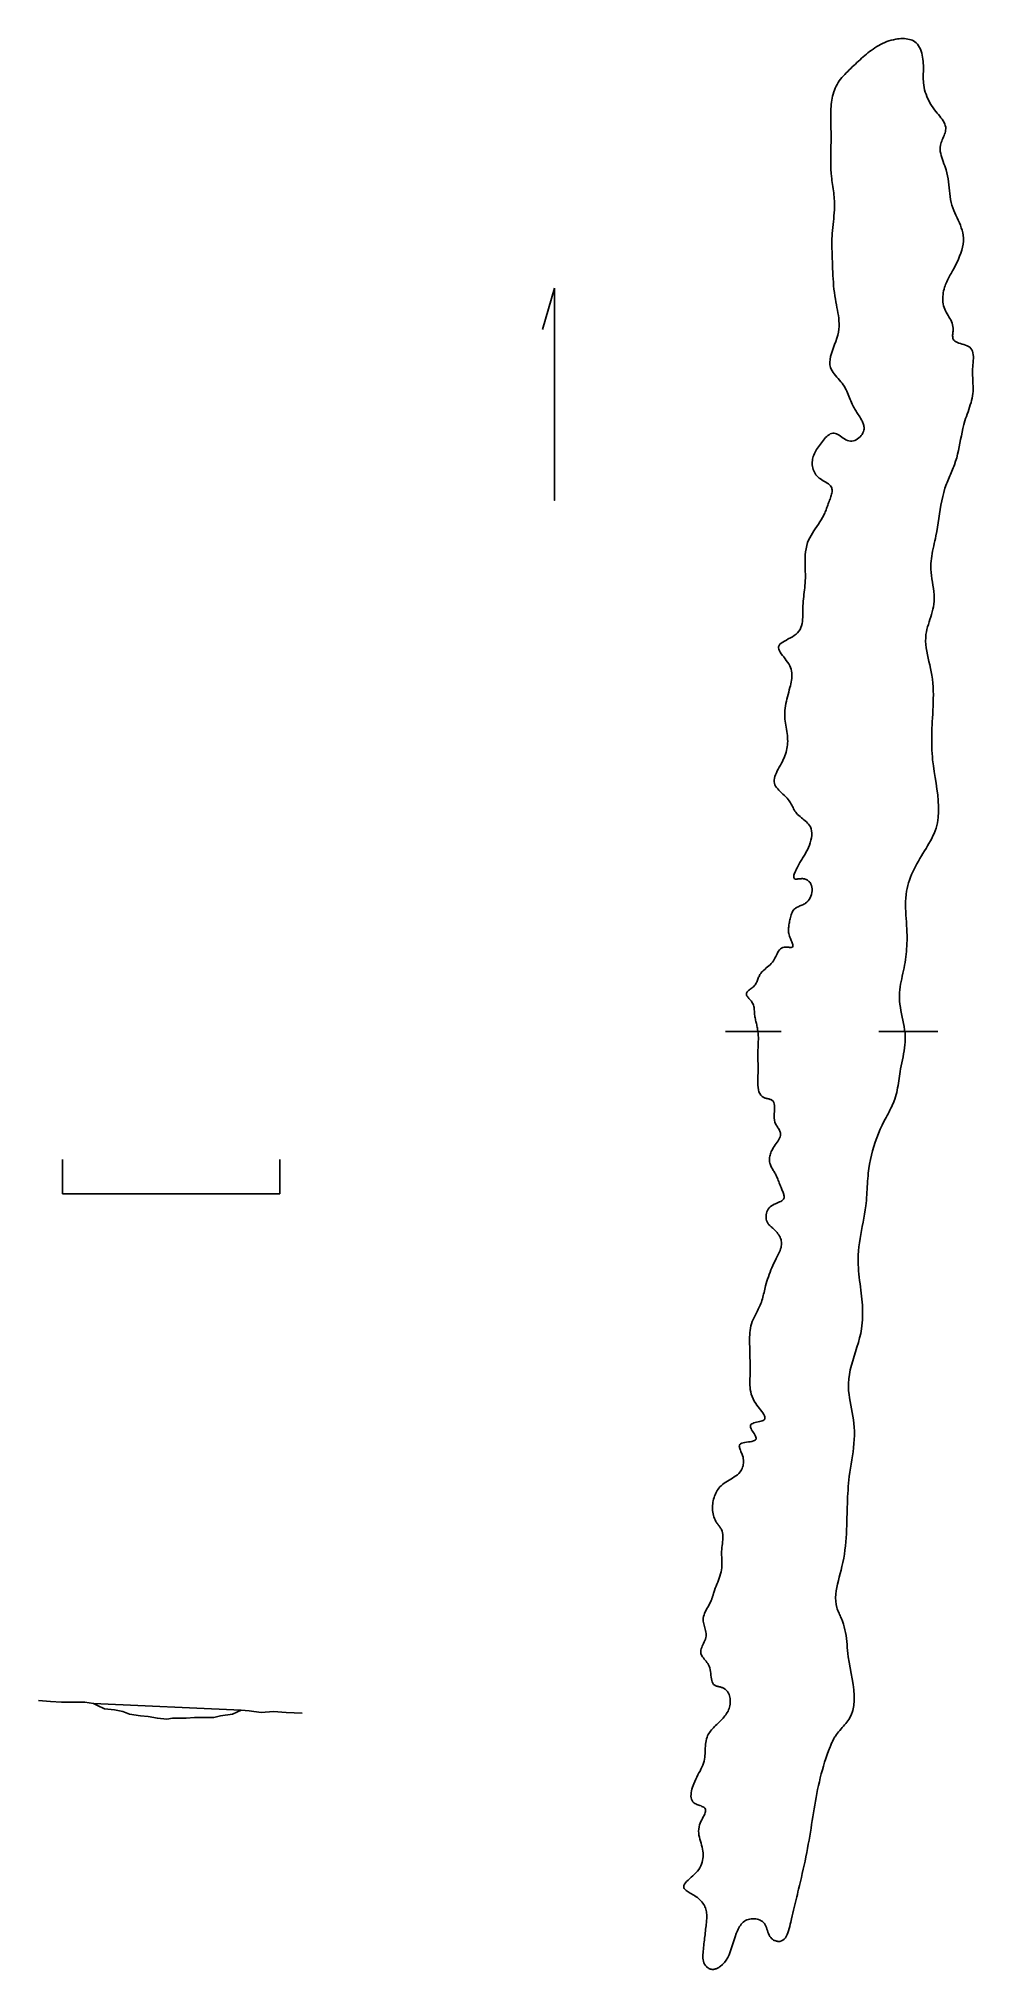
# Model space of a CAD drawing. Extents: x 26.5 to 44, y 31.7 to 67.8.
import ezdxf

# ---------------------------------------------------------------- set-up
doc = ezdxf.new("R2010")
doc.units = 0
doc.layers.add('LAYER1', color=7, linetype='CONTINUOUS')

msp = doc.modelspace()

# ---------------------------------------------------------------- linework, layer by layer
at = {"layer": 'LAYER1', "color": 7, "linetype": 'CONTINUOUS'}
for points in [[(42.8692, 67.705), (42.8461, 67.7199), (42.821, 67.7324), (42.7941, 67.7426), (42.7657, 67.7507), (42.7359, 67.7568), (42.705, 67.761), (42.6734, 67.7634), (42.6411, 67.7642), (42.6085, 67.7633), (42.5759, 67.7611), (42.5434, 67.7575), (42.5113, 67.7527), (42.4676, 67.7442), (42.4252, 67.7337), (42.3839, 67.7214), (42.3436, 67.7072), (42.3044, 67.6914), (42.2662, 67.6741), (42.2289, 67.6553), (42.1924, 67.6352), (42.1567, 67.6139), (42.1217, 67.5915), (42.0874, 67.5682), (42.0537, 67.544), (42.0226, 67.5207), (41.992, 67.4967), (41.9618, 67.4722), (41.9319, 67.4473), (41.9023, 67.4218), (41.8729, 67.3959), (41.8437, 67.3697), (41.8147, 67.3431), (41.7858, 67.3162), (41.7569, 67.2891), (41.7281, 67.2618), (41.6992, 67.2344), (41.6702, 67.2068), (41.6414, 67.179), (41.6128, 67.151), (41.5847, 67.1227), (41.5572, 67.0939), (41.5305, 67.0646), (41.5047, 67.0348), (41.4801, 67.0042), (41.4567, 66.973), (41.4349, 66.9409), (41.4146, 66.9079), (41.3962, 66.874), (41.3798, 66.839), (41.3652, 66.803), (41.3524, 66.7662), (41.3413, 66.7287), (41.3317, 66.6905), (41.3235, 66.6517), (41.3167, 66.6125), (41.311, 66.573), (41.3065, 66.5332), (41.303, 66.4933), (41.3004, 66.4534), (41.2985, 66.4135), (41.2973, 66.3747), (41.2967, 66.3361), (41.2965, 66.2976), (41.2967, 66.2592), (41.2973, 66.2209), (41.298, 66.1826), (41.2989, 66.1445), (41.2999, 66.1064), (41.3008, 66.0683), (41.3017, 66.0302), (41.3024, 65.9921), (41.3028, 65.954), (41.3028, 65.8903), (41.3022, 65.8266), (41.3011, 65.7627), (41.2997, 65.6989), (41.2984, 65.6349), (41.2974, 65.571), (41.2968, 65.507), (41.297, 65.4431), (41.2982, 65.3792), (41.3006, 65.3154), (41.3045, 65.2516), (41.3101, 65.188), (41.3144, 65.1496), (41.3192, 65.1113), (41.3245, 65.073), (41.33, 65.0348), (41.3356, 64.9965), (41.3412, 64.9583), (41.3466, 64.9201), (41.3516, 64.8819), (41.3562, 64.8436), (41.3602, 64.8054), (41.3633, 64.7672), (41.3656, 64.7289), (41.367, 64.6738), (41.3664, 64.6185), (41.3643, 64.5633), (41.3608, 64.508), (41.3562, 64.4527), (41.351, 64.3973), (41.3452, 64.3419), (41.3394, 64.2865), (41.3337, 64.2311), (41.3286, 64.1756), (41.3241, 64.1201), (41.3208, 64.0647), (41.3194, 64.0306), (41.3184, 63.9966), (41.3179, 63.9626), (41.3178, 63.9285), (41.318, 63.8945), (41.3185, 63.8604), (41.3192, 63.8264), (41.3201, 63.7923), (41.3211, 63.7583), (41.3223, 63.7243), (41.3235, 63.6902), (41.3247, 63.6561), (41.3268, 63.5921), (41.329, 63.5281), (41.3313, 63.4641), (41.3339, 63.4002), (41.3369, 63.3362), (41.3405, 63.2723), (41.3449, 63.2085), (41.3502, 63.1448), (41.3564, 63.0811), (41.3639, 63.0175), (41.3727, 62.954), (41.383, 62.8907), (41.3924, 62.8401), (41.4023, 62.7895), (41.4125, 62.7389), (41.4224, 62.6883), (41.4316, 62.6376), (41.4396, 62.5869), (41.4461, 62.536), (41.4506, 62.4849), (41.4527, 62.4337), (41.4519, 62.3822), (41.4478, 62.3305), (41.4399, 62.2785), (41.4266, 62.2205), (41.4094, 62.1622), (41.3896, 62.104), (41.3683, 62.046), (41.3467, 61.9883), (41.3262, 61.9313), (41.3079, 61.8751), (41.2931, 61.8198), (41.283, 61.7658), (41.2788, 61.7133), (41.2817, 61.6623), (41.2931, 61.6132), (41.3052, 61.5825), (41.3209, 61.5526), (41.3394, 61.5231), (41.3604, 61.4941), (41.3833, 61.4653), (41.4075, 61.4367), (41.4325, 61.4079), (41.4579, 61.379), (41.483, 61.3497), (41.5074, 61.3199), (41.5305, 61.2894), (41.5518, 61.2582), (41.5688, 61.2297), (41.5842, 61.2007), (41.5984, 61.1711), (41.6114, 61.1412), (41.6237, 61.111), (41.6354, 61.0806), (41.6468, 61.0502), (41.6582, 61.02), (41.6698, 60.9899), (41.6818, 60.9602), (41.6946, 60.9309), (41.7083, 60.9023), (41.7197, 60.8808), (41.7316, 60.8596), (41.7441, 60.8386), (41.757, 60.8179), (41.7702, 60.7972), (41.7837, 60.7766), (41.7973, 60.7558), (41.811, 60.735), (41.8245, 60.7139), (41.838, 60.6925), (41.8511, 60.6707), (41.864, 60.6484), (41.8727, 60.6323), (41.8812, 60.616), (41.8891, 60.5995), (41.8964, 60.5827), (41.903, 60.5658), (41.9087, 60.5488), (41.9134, 60.5316), (41.9169, 60.5143), (41.9191, 60.4969), (41.92, 60.4795), (41.9193, 60.4621), (41.917, 60.4446), (41.9099, 60.4176), (41.8988, 60.3911), (41.8843, 60.3655), (41.8666, 60.3411), (41.8463, 60.3183), (41.8237, 60.2975), (41.7993, 60.2792), (41.7734, 60.2638), (41.7465, 60.2515), (41.7189, 60.2429), (41.6912, 60.2382), (41.6636, 60.238), (41.6354, 60.2427), (41.6077, 60.2518), (41.5807, 60.2644), (41.5542, 60.2795), (41.5281, 60.2964), (41.5026, 60.3142), (41.4774, 60.3318), (41.4526, 60.3486), (41.428, 60.3634), (41.4038, 60.3756), (41.3797, 60.3841), (41.3558, 60.3882), (41.3331, 60.3872), (41.3105, 60.3818), (41.2881, 60.3724), (41.266, 60.3594), (41.2441, 60.3433), (41.2226, 60.3246), (41.2014, 60.3037), (41.1806, 60.2809), (41.1603, 60.2569), (41.1404, 60.2321), (41.1211, 60.2068), (41.1024, 60.1816), (41.0834, 60.1556), (41.0653, 60.13), (41.048, 60.1048), (41.0318, 60.0797), (41.0167, 60.0548), (41.0028, 60.0298), (40.9903, 60.0048), (40.9793, 59.9795), (40.9699, 59.9538), (40.9621, 59.9277), (40.9562, 59.901), (40.9522, 59.8736), (40.9502, 59.8471), (40.9501, 59.8202), (40.9519, 59.7929), (40.9556, 59.7655), (40.9612, 59.7383), (40.9688, 59.7114), (40.9783, 59.685), (40.9899, 59.6594), (41.0036, 59.6347), (41.0193, 59.6111), (41.0371, 59.589), (41.0572, 59.5683), (41.0795, 59.5492), (41.1036, 59.5315), (41.1288, 59.515), (41.1546, 59.4994), (41.1804, 59.4843), (41.2056, 59.4694), (41.2298, 59.4544), (41.2522, 59.439), (41.2725, 59.4228), (41.29, 59.4055), (41.3042, 59.3869), (41.3144, 59.3665), (41.3196, 59.3489), (41.3222, 59.3301), (41.3225, 59.3104), (41.3207, 59.2898), (41.3172, 59.2684), (41.3123, 59.2465), (41.306, 59.2241), (41.2989, 59.2015), (41.291, 59.1787), (41.2827, 59.1558), (41.2742, 59.1331), (41.2658, 59.1107), (41.2572, 59.0875), (41.249, 59.0647), (41.241, 59.0423), (41.2332, 59.0203), (41.2254, 58.9986), (41.2176, 58.9772), (41.2097, 58.9562), (41.2017, 58.9354), (41.1934, 58.9149), (41.1847, 58.8946)], [(43.4802, 65.1996), (43.4685, 65.2551), (43.4537, 65.3105), (43.4413, 65.3492), (43.4277, 65.3877), (43.4133, 65.426), (43.3989, 65.4643), (43.3849, 65.5025), (43.3719, 65.5407), (43.3605, 65.5788), (43.3513, 65.6168), (43.3448, 65.6549), (43.3415, 65.6929), (43.3422, 65.731), (43.3472, 65.7691), (43.3534, 65.7953), (43.3615, 65.8214), (43.3711, 65.8475), (43.3816, 65.8736), (43.3926, 65.8996), (43.4037, 65.9254), (43.4145, 65.9511), (43.4244, 65.9767), (43.433, 66.002), (43.4398, 66.0271), (43.4444, 66.0519), (43.4464, 66.0764), (43.4446, 66.1072), (43.4382, 66.1376), (43.4279, 66.1676), (43.414, 66.1973), (43.3971, 66.2267), (43.3777, 66.256), (43.3564, 66.2852), (43.3337, 66.3143), (43.31, 66.3435), (43.2859, 66.3728), (43.262, 66.4023), (43.2388, 66.432), (43.2094, 66.4722), (43.1821, 66.5129), (43.1569, 66.5541), (43.1339, 66.5957), (43.113, 66.6378), (43.0943, 66.6802), (43.0779, 66.723), (43.0637, 66.7661), (43.0517, 66.8094), (43.0421, 66.853), (43.0347, 66.8967), (43.0297, 66.9405), (43.0276, 66.9691), (43.0265, 66.9978), (43.0259, 67.0266), (43.026, 67.0555), (43.0264, 67.0847), (43.027, 67.1141), (43.0276, 67.1438), (43.0282, 67.1738), (43.0285, 67.2042), (43.0283, 67.235), (43.0276, 67.2663), (43.0262, 67.298), (43.0233, 67.3375), (43.0189, 67.3773), (43.013, 67.4171), (43.0054, 67.4564), (42.9959, 67.4949), (42.9846, 67.5321), (42.9712, 67.5676), (42.9556, 67.601), (42.9377, 67.6318), (42.9175, 67.6597), (42.8947, 67.6843), (42.8692, 67.705)], [(42.676, 50.4429), (42.685, 50.4937), (42.693, 50.5445), (42.7, 50.5953), (42.706, 50.6462), (42.7111, 50.6972), (42.7153, 50.7483), (42.7185, 50.7994), (42.7209, 50.8505), (42.7223, 50.9018), (42.7228, 50.9532), (42.7225, 51.0046), (42.7212, 51.0562), (42.7185, 51.1205), (42.7149, 51.185), (42.7107, 51.2495), (42.7064, 51.314), (42.7023, 51.3784), (42.6989, 51.4427), (42.6965, 51.5067), (42.6955, 51.5705), (42.6964, 51.6341), (42.6995, 51.6972), (42.7052, 51.7599), (42.714, 51.8221), (42.7242, 51.8756), (42.7369, 51.9286), (42.7519, 51.9813), (42.769, 52.0335), (42.788, 52.0853), (42.8089, 52.1368), (42.8314, 52.1878), (42.8554, 52.2385), (42.8807, 52.2887), (42.9073, 52.3386), (42.9349, 52.3881), (42.9634, 52.4372), (42.9916, 52.4842), (43.0201, 52.531), (43.0488, 52.5775), (43.0773, 52.6239), (43.1053, 52.6704), (43.1326, 52.7169), (43.1589, 52.7635), (43.1838, 52.8104), (43.2071, 52.8575), (43.2285, 52.9051), (43.2477, 52.9532), (43.2644, 53.0018), (43.2899, 53.1008), (43.3055, 53.202), (43.3127, 53.3053), (43.3125, 53.4102), (43.3064, 53.5167), (43.2956, 53.6242), (43.2812, 53.7327), (43.2646, 53.8417), (43.2471, 53.951), (43.2298, 54.0603), (43.2141, 54.1694), (43.2012, 54.2778), (43.1956, 54.3382), (43.1912, 54.3984), (43.188, 54.4583), (43.1857, 54.518), (43.1844, 54.5776), (43.1839, 54.6371), (43.1842, 54.6964), (43.1852, 54.7557), (43.1868, 54.815), (43.1889, 54.8742), (43.1915, 54.9334), (43.1944, 54.9927), (43.1983, 55.0648), (43.2023, 55.1369), (43.2061, 55.2091), (43.2095, 55.2814), (43.2121, 55.3538), (43.2137, 55.4261), (43.2141, 55.4986), (43.2128, 55.571), (43.2096, 55.6434), (43.2043, 55.7159), (43.1966, 55.7883), (43.1861, 55.8608), (43.1744, 55.9252), (43.161, 55.9896), (43.1465, 56.0538), (43.1316, 56.1181), (43.117, 56.1821), (43.1032, 56.2461), (43.0911, 56.3099), (43.0811, 56.3735), (43.074, 56.4369), (43.0705, 56.5001), (43.0712, 56.563), (43.0767, 56.6257), (43.0844, 56.6727), (43.0947, 56.7196), (43.107, 56.7664), (43.1209, 56.8132), (43.1358, 56.8599), (43.1512, 56.9066), (43.1666, 56.9534), (43.1814, 57.0002), (43.1951, 57.0471), (43.2073, 57.0942), (43.2173, 57.1414), (43.2246, 57.1888), (43.2294, 57.2476), (43.2301, 57.3066), (43.2275, 57.3659), (43.2221, 57.4254), (43.2147, 57.4851), (43.206, 57.5449), (43.1967, 57.6047), (43.1876, 57.6646), (43.1793, 57.7244), (43.1726, 57.7841), (43.1682, 57.8437), (43.1667, 57.9032), (43.1681, 57.9503), (43.1715, 57.9974), (43.1767, 58.0443), (43.1836, 58.0911), (43.1917, 58.1379), (43.2009, 58.1847), (43.2108, 58.2314), (43.2213, 58.2782), (43.2321, 58.325), (43.2429, 58.3718), (43.2535, 58.4188), (43.2635, 58.4658), (43.2794, 58.5478), (43.2935, 58.63), (43.3064, 58.7123), (43.3186, 58.7947), (43.3308, 58.8769), (43.3434, 58.9588), (43.3569, 59.0404), (43.372, 59.1214), (43.3892, 59.2018), (43.409, 59.2815), (43.4319, 59.3602), (43.4585, 59.4379), (43.4701, 59.4681), (43.4822, 59.4981), (43.4947, 59.528), (43.5076, 59.5579), (43.5206, 59.5876), (43.5337, 59.6173), (43.5469, 59.6471), (43.5599, 59.6768), (43.5726, 59.7067), (43.585, 59.7366), (43.597, 59.7666), (43.6083, 59.7968), (43.6307, 59.8628), (43.6504, 59.9295), (43.6678, 59.9968), (43.6834, 60.0647), (43.6978, 60.133), (43.7115, 60.2017), (43.7248, 60.2707), (43.7384, 60.3398), (43.7527, 60.4089), (43.7682, 60.478), (43.7854, 60.547), (43.8048, 60.6157), (43.8183, 60.659), (43.8327, 60.7022), (43.8475, 60.7453), (43.8624, 60.7883), (43.8773, 60.8311), (43.8918, 60.8738), (43.9055, 60.9164), (43.9182, 60.9589), (43.9297, 61.0013), (43.9395, 61.0436), (43.9474, 61.0858), (43.9531, 61.1279), (43.9561, 61.1641), (43.9576, 61.2003), (43.9577, 61.2367), (43.9569, 61.2734), (43.9554, 61.3104), (43.9534, 61.3478), (43.9513, 61.3858), (43.9493, 61.4244), (43.9478, 61.4637), (43.947, 61.5039), (43.9473, 61.5451), (43.9488, 61.5874), (43.9513, 61.6261), (43.9546, 61.6654), (43.9579, 61.7047), (43.9607, 61.7438), (43.9624, 61.7821), (43.9625, 61.8193), (43.9602, 61.8549), (43.955, 61.8886), (43.9464, 61.9199), (43.9337, 61.9484), (43.9164, 61.9737), (43.8938, 61.9954), (43.8708, 62.0106), (43.8445, 62.0235), (43.8159, 62.0346), (43.7856, 62.0446), (43.7547, 62.0539), (43.7237, 62.0631), (43.6937, 62.0728), (43.6654, 62.0833), (43.6397, 62.0954), (43.6173, 62.1094), (43.5991, 62.126), (43.5859, 62.1457), (43.5807, 62.159), (43.5773, 62.1735), (43.5755, 62.189), (43.5749, 62.2054), (43.5753, 62.2224), (43.5765, 62.2401), (43.5781, 62.2582), (43.58, 62.2765), (43.5817, 62.295), (43.5832, 62.3135), (43.584, 62.3319), (43.584, 62.3499), (43.581, 62.3832), (43.5744, 62.4152), (43.5647, 62.446), (43.5525, 62.4759), (43.5383, 62.5051), (43.5227, 62.5337), (43.5061, 62.562), (43.4891, 62.5902), (43.4722, 62.6185), (43.4559, 62.647), (43.4408, 62.6761), (43.4274, 62.7059), (43.4156, 62.7381), (43.4062, 62.7711), (43.3991, 62.8048), (43.3941, 62.8391), (43.3913, 62.8737), (43.3905, 62.9086), (43.3917, 62.9436), (43.3947, 62.9785), (43.3994, 63.0132), (43.4059, 63.0475), (43.4139, 63.0813), (43.4235, 63.1144), (43.4326, 63.1415), (43.4427, 63.1681), (43.4535, 63.1943), (43.4651, 63.2201), (43.4774, 63.2457), (43.4902, 63.271), (43.5034, 63.2961), (43.5171, 63.3212), (43.5311, 63.3463), (43.5452, 63.3714), (43.5595, 63.3967), (43.5738, 63.4222), (43.6026, 63.4748), (43.6307, 63.5283), (43.6577, 63.5828), (43.683, 63.638), (43.7062, 63.6938), (43.7269, 63.7501), (43.7446, 63.8066), (43.7588, 63.8632), (43.7691, 63.9198), (43.775, 63.9762), (43.776, 64.0323), (43.7717, 64.0879), (43.7636, 64.1353), (43.7517, 64.1823), (43.7368, 64.2289), (43.7194, 64.2754), (43.7, 64.3216), (43.6794, 64.3678), (43.6581, 64.414), (43.6367, 64.4603), (43.6158, 64.5067), (43.5961, 64.5533), (43.5779, 64.6003), (43.5621, 64.6477), (43.5476, 64.7014), (43.5361, 64.7557), (43.5271, 64.8104), (43.5198, 64.8655), (43.5138, 64.9209), (43.5083, 64.9765), (43.5029, 65.0322), (43.4968, 65.088), (43.4894, 65.1438), (43.4802, 65.1996)], [(36.1346, 63.098), (35.9086, 62.3287)], [(36.1346, 63.098), (36.1346, 59.1304), (36.1346, 59.1304)], [(41.1847, 58.8946), (41.1756, 58.8744), (41.1661, 58.8544), (41.1435, 58.8116), (41.1187, 58.7692), (41.0922, 58.7272), (41.0646, 58.6853), (41.0363, 58.6435), (41.0079, 58.6016), (40.98, 58.5595), (40.9529, 58.517), (40.9274, 58.4741), (40.9038, 58.4305), (40.8827, 58.3861), (40.8646, 58.3408), (40.8473, 58.285), (40.8346, 58.2279), (40.8258, 58.1696), (40.8202, 58.1104), (40.8174, 58.0504), (40.8166, 57.9899), (40.8172, 57.929), (40.8186, 57.8679), (40.8203, 57.8068), (40.8215, 57.7459), (40.8218, 57.6854), (40.8203, 57.6255), (40.8181, 57.583), (40.8148, 57.5409), (40.8108, 57.4989), (40.8062, 57.457), (40.8013, 57.4152), (40.7963, 57.3732), (40.7913, 57.3311), (40.7865, 57.2887), (40.7822, 57.2459), (40.7786, 57.2026), (40.7758, 57.1588), (40.7741, 57.1144), (40.7736, 57.073), (40.7735, 57.0312), (40.7734, 56.9894), (40.7726, 56.9477), (40.7707, 56.9065), (40.7669, 56.866), (40.7609, 56.8265), (40.752, 56.7883), (40.7397, 56.7517), (40.7233, 56.7169), (40.7024, 56.6842), (40.6764, 56.6538), (40.6472, 56.6278), (40.6142, 56.6038), (40.5785, 56.5813), (40.5412, 56.5602), (40.5035, 56.5399), (40.4664, 56.5202), (40.4311, 56.5008), (40.3988, 56.4813), (40.3705, 56.4613), (40.3475, 56.4405), (40.3307, 56.4186), (40.3214, 56.3952), (40.3201, 56.3717), (40.3253, 56.3466), (40.3362, 56.3202), (40.3518, 56.2926), (40.371, 56.2638), (40.393, 56.2339), (40.4168, 56.2032), (40.4414, 56.1716), (40.4659, 56.1394), (40.4893, 56.1066), (40.5107, 56.0734), (40.5291, 56.0398), (40.5436, 56.0062), (40.5546, 55.9725), (40.5623, 55.9385), (40.567, 55.9045), (40.5691, 55.8704), (40.5687, 55.8362), (40.5662, 55.8019), (40.5619, 55.7677), (40.5562, 55.7334), (40.5492, 55.6993), (40.5414, 55.6652), (40.5329, 55.6312), (40.5217, 55.5881), (40.5102, 55.5452), (40.4987, 55.5025), (40.4875, 55.4599), (40.4767, 55.4174), (40.4667, 55.3749), (40.4576, 55.3325), (40.4498, 55.2901), (40.4435, 55.2476), (40.4388, 55.2051), (40.4362, 55.1624), (40.4357, 55.1196), (40.4372, 55.0815), (40.4404, 55.0433), (40.4448, 55.0049), (40.4502, 54.9665), (40.4563, 54.9281), (40.4628, 54.8897), (40.4692, 54.8513), (40.4754, 54.8129), (40.481, 54.7747), (40.4857, 54.7365), (40.4892, 54.6985), (40.4911, 54.6606), (40.4913, 54.6263), (40.4899, 54.5921), (40.487, 54.558), (40.4826, 54.524), (40.4766, 54.49), (40.4692, 54.4561), (40.4602, 54.4221), (40.4497, 54.3881), (40.4377, 54.354), (40.4243, 54.3198), (40.4093, 54.2856), (40.3929, 54.2511), (40.3744, 54.2153), (40.355, 54.1794), (40.3352, 54.1435), (40.3156, 54.1077), (40.297, 54.0723), (40.2799, 54.0372), (40.2649, 54.0026), (40.2527, 53.9686), (40.2438, 53.9354), (40.2389, 53.903), (40.2386, 53.8715), (40.2436, 53.8412), (40.253, 53.8144), (40.2667, 53.7885), (40.284, 53.7632), (40.3044, 53.7384), (40.3271, 53.7139), (40.3517, 53.6896), (40.3774, 53.6652), (40.4036, 53.6407), (40.4298, 53.6158), (40.4553, 53.5903), (40.4795, 53.5642), (40.5018, 53.5372), (40.5168, 53.5164), (40.5307, 53.4951), (40.5436, 53.4735), (40.5559, 53.4517), (40.5677, 53.4298), (40.5792, 53.4079), (40.5908, 53.3861), (40.6026, 53.3645), (40.615, 53.3434), (40.6281, 53.3227), (40.6421, 53.3026), (40.6574, 53.2833), (40.6777, 53.2609), (40.6998, 53.2396), (40.7231, 53.219), (40.7472, 53.199), (40.7717, 53.1792), (40.796, 53.1596), (40.8199, 53.1398), (40.8427, 53.1196), (40.8641, 53.0988), (40.8836, 53.0772), (40.9007, 53.0544), (40.9151, 53.0304), (40.9303, 52.9932), (40.9394, 52.9532), (40.9428, 52.9111), (40.9413, 52.8673), (40.9354, 52.8224), (40.9256, 52.7768), (40.9125, 52.7311), (40.8967, 52.6858), (40.8787, 52.6415), (40.8592, 52.5985), (40.8388, 52.5575), (40.8179, 52.5189), (40.806, 52.4981), (40.794, 52.478), (40.7821, 52.4584), (40.7701, 52.4391), (40.758, 52.4197), (40.7457, 52.4), (40.7333, 52.3798), (40.7207, 52.3588), (40.7078, 52.3368), (40.6945, 52.3136), (40.681, 52.2888), (40.6671, 52.2622), (40.6571, 52.2423), (40.6471, 52.2218), (40.6375, 52.2009), (40.6287, 52.1801), (40.6208, 52.1597), (40.6142, 52.14), (40.6091, 52.1214), (40.606, 52.1043), (40.605, 52.089), (40.6065, 52.0759), (40.6107, 52.0652), (40.618, 52.0574), (40.6254, 52.0537), (40.6343, 52.0515), (40.6447, 52.0505), (40.6563, 52.0505), (40.6689, 52.0512), (40.6825, 52.0526), (40.6966, 52.0542), (40.7113, 52.0559), (40.7263, 52.0574), (40.7414, 52.0586), (40.7564, 52.0592), (40.7712, 52.0589), (40.7884, 52.0571), (40.805, 52.0539), (40.8209, 52.0493), (40.836, 52.0434), (40.8503, 52.0363), (40.8639, 52.028), (40.8765, 52.0186), (40.8883, 52.0082), (40.8991, 51.9969), (40.9089, 51.9848), (40.9176, 51.9719), (40.9253, 51.9583), (40.9376, 51.9292), (40.9454, 51.8981), (40.9491, 51.8657), (40.9489, 51.8324), (40.9448, 51.7989), (40.9372, 51.7655), (40.9261, 51.7329), (40.9119, 51.7016), (40.8946, 51.6721), (40.8746, 51.645), (40.8518, 51.6207), (40.8266, 51.5999), (40.8101, 51.5889), (40.7928, 51.5792), (40.7751, 51.5705), (40.757, 51.5625), (40.7389, 51.5551), (40.7207, 51.5478), (40.7029, 51.5406), (40.6854, 51.5331), (40.6685, 51.5252), (40.6524, 51.5164), (40.6373, 51.5067), (40.6233, 51.4957), (40.6082, 51.4807), (40.5948, 51.4637), (40.583, 51.445), (40.5727, 51.4248), (40.5637, 51.4034), (40.5558, 51.3811), (40.5489, 51.358), (40.5428, 51.3344), (40.5374, 51.3105), (40.5325, 51.2866), (40.528, 51.2628), (40.5237, 51.2395), (40.5197, 51.2184), (40.516, 51.1977), (40.5127, 51.1773), (40.5099, 51.1571), (40.5078, 51.1369), (40.5065, 51.1166), (40.5063, 51.096), (40.5072, 51.075), (40.5095, 51.0534), (40.5133, 51.0312), (40.5188, 51.0082), (40.5261, 50.9841), (40.5335, 50.9636), (40.5418, 50.9426), (40.5507, 50.9215), (40.5595, 50.9006), (40.568, 50.8803), (40.5756, 50.8608), (40.5819, 50.8425), (40.5866, 50.8258), (40.589, 50.8109), (40.5889, 50.7981), (40.5857, 50.7878), (40.5791, 50.7804), (40.5719, 50.7768), (40.5629, 50.7747), (40.5523, 50.7737), (40.5404, 50.7737), (40.5273, 50.7744), (40.5135, 50.7756), (40.499, 50.777), (40.4841, 50.7783)], [(40.4841, 50.7783), (40.4691, 50.7795), (40.4543, 50.7801), (40.4398, 50.78), (40.4259, 50.779), (40.399, 50.7729), (40.3755, 50.762), (40.3549, 50.7468), (40.3369, 50.728), (40.3208, 50.7062), (40.3062, 50.682), (40.2927, 50.6561), (40.2797, 50.629), (40.2669, 50.6014), (40.2536, 50.5739), (40.2395, 50.5471), (40.2241, 50.5217), (40.2051, 50.4957), (40.1843, 50.4717), (40.1622, 50.4494), (40.1391, 50.4284), (40.1155, 50.4083), (40.0918, 50.3888), (40.0684, 50.3696), (40.0458, 50.3502), (40.0243, 50.3302), (40.0045, 50.3095), (39.9866, 50.2875), (39.9712, 50.2639), (39.9628, 50.248), (39.9553, 50.2315), (39.9484, 50.2145), (39.9419, 50.197), (39.9355, 50.1794), (39.9289, 50.1615), (39.9218, 50.1437), (39.9141, 50.126), (39.9054, 50.1085), (39.8955, 50.0914), (39.8841, 50.0748), (39.871, 50.0588), (39.8568, 50.0443), (39.8413, 50.0304), (39.8249, 50.017), (39.8082, 50.004), (39.7916, 49.9913), (39.7756, 49.9789), (39.7607, 49.9666), (39.7473, 49.9543), (39.736, 49.942), (39.7273, 49.9296), (39.7215, 49.917), (39.7193, 49.9041), (39.7204, 49.8928), (39.724, 49.8813), (39.7298, 49.8694), (39.7374, 49.8573), (39.7465, 49.845), (39.7567, 49.8324), (39.7678, 49.8195), (39.7793, 49.8065), (39.7909, 49.7932), (39.8023, 49.7796), (39.813, 49.7659), (39.8229, 49.7519), (39.8348, 49.7318), (39.8444, 49.7114), (39.852, 49.6906), (39.8578, 49.6696), (39.8623, 49.6484), (39.8656, 49.6269), (39.8679, 49.6054), (39.8697, 49.5837), (39.8712, 49.562), (39.8726, 49.5403), (39.8742, 49.5186), (39.8764, 49.497), (39.8793, 49.4756), (39.8828, 49.4542), (39.8869, 49.433), (39.8915, 49.4118), (39.8963, 49.3906), (39.9014, 49.3695), (39.9066, 49.3484), (39.9118, 49.3273), (39.9168, 49.3061), (39.9215, 49.2849), (39.9259, 49.2637), (39.9299, 49.2423), (39.9354, 49.2043), (39.9392, 49.166), (39.9416, 49.1275), (39.9428, 49.0888), (39.943, 49.0501), (39.9424, 49.0114), (39.9412, 48.9727), (39.9397, 48.9341), (39.938, 48.8958), (39.9364, 48.8577), (39.935, 48.82), (39.9342, 48.7827), (39.934, 48.7539), (39.9342, 48.7254), (39.9347, 48.6969), (39.9353, 48.6684), (39.9361, 48.6397), (39.9368, 48.6108), (39.9376, 48.5815), (39.9382, 48.5517), (39.9386, 48.5213), (39.9387, 48.4901), (39.9384, 48.4582), (39.9376, 48.4253), (39.936, 48.3805), (39.9341, 48.3346), (39.9325, 48.2883), (39.932, 48.2422), (39.9332, 48.1971), (39.9367, 48.1537), (39.9433, 48.1126), (39.9535, 48.0746), (39.968, 48.0403), (39.9875, 48.0104), (40.0127, 47.9857), (40.0441, 47.9667), (40.0564, 47.9617), (40.0694, 47.9573), (40.0828, 47.9533), (40.0966, 47.9497), (40.1105, 47.9464), (40.1244, 47.9431), (40.1381, 47.9397), (40.1514, 47.9362), (40.1642, 47.9323), (40.1763, 47.9279), (40.1876, 47.9229), (40.1978, 47.9172), (40.2187, 47.8986), (40.2328, 47.875), (40.2414, 47.8469), (40.2456, 47.8151), (40.2464, 47.7802), (40.245, 47.743), (40.2425, 47.7041), (40.24, 47.6643), (40.2387, 47.6242), (40.2396, 47.5845), (40.2439, 47.5459), (40.2527, 47.5091), (40.2599, 47.4897), (40.2684, 47.471), (40.278, 47.4529), (40.2883, 47.4354), (40.2991, 47.4183), (40.3098, 47.4016), (40.3203, 47.3853), (40.3302, 47.3692), (40.3391, 47.3533), (40.3467, 47.3375), (40.3527, 47.3217), (40.3568, 47.3058), (40.3588, 47.2819), (40.3562, 47.2576), (40.3496, 47.2331), (40.3396, 47.2083), (40.3267, 47.1832), (40.3117, 47.1577), (40.2949, 47.132), (40.2771, 47.1059), (40.2587, 47.0794), (40.2405, 47.0526), (40.2229, 47.0254), (40.2066, 46.9979), (40.1953, 46.9767), (40.1852, 46.9553), (40.1762, 46.9338), (40.1684, 46.9123), (40.162, 46.8906), (40.1569, 46.869), (40.1532, 46.8475), (40.151, 46.826), (40.1503, 46.8047), (40.1511, 46.7836), (40.1537, 46.7627), (40.1579, 46.7421), (40.163, 46.7243), (40.1694, 46.7068), (40.1767, 46.6894), (40.1849, 46.6723), (40.1938, 46.6553), (40.2033, 46.6384), (40.2131, 46.6217), (40.2231, 46.605), (40.2332, 46.5885), (40.2431, 46.5719), (40.2528, 46.5554), (40.262, 46.5389), (40.2723, 46.519), (40.2819, 46.499), (40.2909, 46.4789), (40.2994, 46.4587), (40.3075, 46.4382), (40.3154, 46.4174), (40.3233, 46.3963), (40.3313, 46.3749), (40.3394, 46.353), (40.3479, 46.3307), (40.3569, 46.3079), (40.3665, 46.2845), (40.3743, 46.2663), (40.3823, 46.2478), (40.3902, 46.2293), (40.3979, 46.2108), (40.405, 46.1925), (40.4114, 46.1745), (40.4167, 46.1569), (40.4208, 46.14), (40.4233, 46.1238), (40.4241, 46.1084), (40.423, 46.0941), (40.4195, 46.0808), (40.4106, 46.0641), (40.3973, 46.0496), (40.3803, 46.0366), (40.3603, 46.025), (40.3378, 46.0141), (40.3135, 46.0036), (40.2881, 45.9931), (40.2621, 45.9822), (40.2363, 45.9703), (40.2112, 45.9571), (40.1874, 45.9422), (40.1657, 45.9252), (40.1458, 45.9047), (40.1287, 45.8819), (40.1145, 45.8572), (40.1032, 45.8309), (40.0948, 45.8035), (40.0893, 45.7755), (40.0868, 45.7473), (40.0871, 45.7193), (40.0903, 45.692), (40.0965, 45.6658), (40.1055, 45.6411), (40.1175, 45.6183), (40.1241, 45.6085), (40.1312, 45.5992), (40.1389, 45.5903), (40.147, 45.5816), (40.1555, 45.5733), (40.1643, 45.5652), (40.1734, 45.5572), (40.1827, 45.5493), (40.1921, 45.5414), (40.2016, 45.5334), (40.2112, 45.5254), (40.2207, 45.5172), (40.2399, 45.4996), (40.2586, 45.4812), (40.2766, 45.4619), (40.2936, 45.4418), (40.3095, 45.4211), (40.3241, 45.3998), (40.3374, 45.3779), (40.349, 45.3556), (40.3589, 45.3329), (40.3668, 45.3099), (40.3727, 45.2867), (40.3762, 45.2633), (40.3774, 45.2378), (40.376, 45.2123), (40.3723, 45.1866), (40.3665, 45.1609), (40.3589, 45.1352), (40.3497, 45.1095), (40.3393, 45.0838), (40.3278, 45.0581), (40.3156, 45.0325), (40.3029, 45.0069), (40.2899, 44.9814), (40.277, 44.956), (40.2556, 44.9131), (40.235, 44.8704), (40.2153, 44.828), (40.1965, 44.7857), (40.1785, 44.7434), (40.1614, 44.7012), (40.1452, 44.6588), (40.1299, 44.6164), (40.1155, 44.5737), (40.102, 44.5307), (40.0893, 44.4873), (40.0776, 44.4435), (40.0702, 44.4136), (40.0631, 44.3835), (40.0561, 44.3533), (40.0492, 44.3231), (40.0421, 44.2928), (40.0348, 44.2626)], [(40.5749, 32.6659), (40.5877, 32.7208), (40.6003, 32.7738), (40.6127, 32.8252), (40.6249, 32.8753), (40.6369, 32.9244), (40.6488, 32.9727), (40.6606, 33.0205), (40.6723, 33.0681), (40.684, 33.1158), (40.6957, 33.1638), (40.7131, 33.2363), (40.7305, 33.3101), (40.7479, 33.3849), (40.7651, 33.4607), (40.7821, 33.5373), (40.7989, 33.6145), (40.8154, 33.6923), (40.8316, 33.7705), (40.8472, 33.849), (40.8624, 33.9277), (40.8771, 34.0063), (40.8911, 34.0848), (40.9037, 34.1581), (40.9158, 34.2313), (40.9275, 34.3042), (40.939, 34.3769), (40.9504, 34.4495), (40.9617, 34.5219), (40.9732, 34.5943), (40.9848, 34.6664), (40.9969, 34.7385), (41.0093, 34.8105), (41.0224, 34.8824), (41.0361, 34.9543), (41.051, 35.028), (41.0668, 35.1016), (41.0835, 35.1751), (41.1012, 35.2484), (41.1199, 35.3215), (41.1397, 35.3944), (41.1606, 35.467), (41.1826, 35.5394), (41.2058, 35.6113), (41.2303, 35.6829), (41.256, 35.754), (41.2831, 35.8247), (41.2901, 35.8425), (41.2973, 35.8602), (41.3046, 35.8778), (41.3121, 35.8954), (41.3199, 35.9128), (41.3279, 35.9301), (41.3362, 35.9473), (41.3448, 35.9642), (41.3538, 35.981), (41.3632, 35.9976), (41.373, 36.0139), (41.3833, 36.03), (41.4024, 36.0574), (41.4228, 36.0841), (41.4441, 36.1102), (41.4662, 36.1358), (41.4887, 36.1611), (41.5114, 36.1861), (41.5339, 36.2111), (41.5561, 36.236), (41.5777, 36.2612), (41.5983, 36.2866), (41.6177, 36.3124), (41.6357, 36.3388), (41.6789, 36.4201), (41.7088, 36.5064), (41.7268, 36.5972), (41.7347, 36.6919), (41.7339, 36.7898), (41.7263, 36.8902), (41.7132, 36.9927), (41.6965, 37.0965), (41.6776, 37.2011), (41.6583, 37.3058), (41.64, 37.4101), (41.6245, 37.5132), (41.6174, 37.5714), (41.6112, 37.6291), (41.6057, 37.6863), (41.6004, 37.7429), (41.5949, 37.7989), (41.5887, 37.8544), (41.5816, 37.9093), (41.573, 37.9638), (41.5625, 38.0176), (41.5498, 38.071), (41.5345, 38.1238), (41.5161, 38.176), (41.5076, 38.1973), (41.4987, 38.2185), (41.4894, 38.2396), (41.4799, 38.2607), (41.4703, 38.2818), (41.4608, 38.3029), (41.4514, 38.324), (41.4424, 38.3451), (41.4337, 38.3663), (41.4256, 38.3875), (41.4182, 38.4089), (41.4115, 38.4304), (41.3975, 38.4913), (41.39, 38.5531), (41.3883, 38.6157), (41.3915, 38.6789), (41.3989, 38.7428), (41.4098, 38.8071), (41.4235, 38.8718), (41.4391, 38.9367), (41.456, 39.0019), (41.4733, 39.067), (41.4903, 39.1322), (41.5063, 39.1973), (41.5233, 39.2748), (41.538, 39.3521), (41.5505, 39.4291), (41.5611, 39.5059), (41.5699, 39.5825), (41.5772, 39.659), (41.5831, 39.7353), (41.5879, 39.8117), (41.5918, 39.888), (41.5949, 39.9643), (41.5975, 40.0408), (41.5997, 40.1173), (41.6015, 40.1809), (41.6033, 40.2447), (41.6051, 40.3084), (41.6072, 40.3723), (41.6096, 40.4362), (41.6124, 40.5001), (41.6157, 40.5641), (41.6197, 40.6281), (41.6243, 40.692), (41.6298, 40.756), (41.6361, 40.8199), (41.6435, 40.8837), (41.6538, 40.9606), (41.6652, 41.0374), (41.6773, 41.1141), (41.6896, 41.1908), (41.7015, 41.2674), (41.7127, 41.344), (41.7227, 41.4206), (41.7309, 41.4972), (41.7369, 41.5738), (41.7402, 41.6504), (41.7404, 41.7271), (41.7369, 41.8038), (41.7305, 41.8721), (41.7215, 41.9405), (41.7105, 42.0088), (41.6981, 42.0771), (41.6851, 42.1454), (41.6719, 42.2136), (41.6593, 42.2816), (41.6479, 42.3496), (41.6383, 42.4174), (41.6312, 42.4851), (41.6272, 42.5526), (41.627, 42.6198), (41.6327, 42.7055), (41.6446, 42.7908), (41.6615, 42.8759), (41.6825, 42.9608), (41.7066, 43.0457), (41.7326, 43.1305), (41.7596, 43.2154), (41.7865, 43.3004), (41.8122, 43.3857), (41.8359, 43.4712), (41.8563, 43.5571), (41.8725, 43.6435), (41.8802, 43.6982), (41.8859, 43.753), (41.8898, 43.8081), (41.8921, 43.8633), (41.8927, 43.9186), (41.892, 43.974), (41.8901, 44.0295), (41.887, 44.085), (41.8829, 44.1406), (41.878, 44.1962), (41.8724, 44.2517), (41.8662, 44.3073), (41.8591, 44.3672), (41.8517, 44.427), (41.8442, 44.4868), (41.8368, 44.5465), (41.8298, 44.6061), (41.8234, 44.6657), (41.8177, 44.7252), (41.813, 44.7846), (41.8095, 44.844), (41.8074, 44.9033), (41.807, 44.9625), (41.8084, 45.0216), (41.8131, 45.0984), (41.8208, 45.1751), (41.831, 45.2517), (41.8432, 45.3282), (41.8568, 45.4048), (41.8715, 45.4813), (41.8866, 45.5579), (41.9018, 45.6345), (41.9165, 45.7112), (41.9302, 45.7881), (41.9425, 45.865), (41.9528, 45.9421), (41.9584, 45.9931), (41.963, 46.0442), (41.9669, 46.0953), (41.9703, 46.1464), (41.9733, 46.1976), (41.9761, 46.2488), (41.9788, 46.3), (41.9817, 46.3512), (41.9849, 46.4023), (41.9886, 46.4534), (41.9929, 46.5044), (41.9981, 46.5554), (42.0087, 46.6395), (42.0221, 46.7233), (42.0381, 46.8068), (42.0568, 46.8897), (42.078, 46.9722), (42.1017, 47.054), (42.128, 47.1352), (42.1567, 47.2157), (42.1878, 47.2953), (42.2213, 47.374), (42.2571, 47.4518), (42.2952, 47.5285), (42.313, 47.5626), (42.3312, 47.5965), (42.3494, 47.6304), (42.3677, 47.6641), (42.3858, 47.6979), (42.4036, 47.7317), (42.421, 47.7657), (42.4377, 47.7998), (42.4537, 47.8341), (42.4688, 47.8687), (42.4828, 47.9036), (42.4956, 47.939), (42.5085, 47.9798), (42.5199, 48.0211), (42.53, 48.0628), (42.5388, 48.105), (42.5467, 48.1476), (42.5539, 48.1904), (42.5605, 48.2335), (42.5668, 48.2768), (42.573, 48.3201), (42.5792, 48.3636), (42.5858, 48.4071), (42.5928, 48.4505), (42.6028, 48.5064), (42.6137, 48.5621), (42.625, 48.6177), (42.6364, 48.6732), (42.6476, 48.7286), (42.6581, 48.784), (42.6677, 48.8392), (42.6759, 48.8945), (42.6825, 48.9497), (42.6871, 49.0048), (42.6892, 49.06), (42.6886, 49.1152), (42.6847, 49.1747), (42.6778, 49.2341), (42.6685, 49.2936), (42.6575, 49.3531), (42.6454, 49.4126), (42.6327, 49.4721), (42.6201, 49.5316), (42.6081, 49.5912), (42.5975, 49.6507), (42.5889, 49.7102), (42.5827, 49.7697), (42.5797, 49.8292), (42.58, 49.8803), (42.5827, 49.9315), (42.5876, 49.9826), (42.5943, 50.0337), (42.6025, 50.0848), (42.6119, 50.1359), (42.6222, 50.187), (42.6331, 50.2382), (42.6443, 50.2893), (42.6553, 50.3405), (42.666, 50.3917), (42.676, 50.4429)], [(26.9384, 46.1653), (26.9384, 46.8061)], [(30.9967, 46.1653), (30.9967, 46.8061)], [(26.9384, 46.1653), (30.9967, 46.1653)], [(40.0348, 44.2626), (40.0272, 44.2324), (40.019, 44.2024), (40.0103, 44.1726), (40.0007, 44.1431), (39.9903, 44.1139), (39.9789, 44.0851), (39.9674, 44.0588), (39.9552, 44.0329), (39.9423, 44.0073), (39.929, 43.9818), (39.9154, 43.9564), (39.9018, 43.9311), (39.8883, 43.9058), (39.875, 43.8805), (39.8623, 43.855), (39.8502, 43.8293), (39.8389, 43.8034), (39.8287, 43.7772), (39.8155, 43.7373), (39.8048, 43.6966), (39.7963, 43.6553), (39.7898, 43.6134), (39.7851, 43.571), (39.7819, 43.5281), (39.78, 43.4849), (39.7793, 43.4414), (39.7793, 43.3977), (39.78, 43.3538), (39.7812, 43.31), (39.7824, 43.2661), (39.7837, 43.2226), (39.7849, 43.1792), (39.7859, 43.1359), (39.7869, 43.0928), (39.7877, 43.0498), (39.7883, 43.0071), (39.7887, 42.9645), (39.789, 42.9222), (39.7889, 42.8801), (39.7887, 42.8383), (39.7882, 42.7968), (39.7873, 42.7555), (39.7862, 42.7138), (39.7853, 42.6722), (39.785, 42.6308), (39.7859, 42.5894), (39.7885, 42.5479), (39.7931, 42.5062), (39.8005, 42.4642), (39.811, 42.4218), (39.8251, 42.3788), (39.8434, 42.3353), (39.8663, 42.291), (39.8943, 42.2459), (39.9156, 42.2157), (39.9384, 42.1855), (39.9618, 42.1554), (39.985, 42.1258), (40.0069, 42.097), (40.0267, 42.0692), (40.0435, 42.0428), (40.0564, 42.018), (40.0644, 41.9951), (40.0667, 41.9744), (40.0623, 41.9563), (40.0504, 41.941), (40.035, 41.9308), (40.0151, 41.9223), (39.9918, 41.9149), (39.9661, 41.9083), (39.9389, 41.9022), (39.9115, 41.896), (39.8847, 41.8894), (39.8595, 41.882), (39.8371, 41.8734), (39.8183, 41.8632), (39.8043, 41.851), (39.796, 41.8364), (39.7942, 41.8191), (39.798, 41.7995), (39.8063, 41.7781), (39.8181, 41.7553), (39.8321, 41.7316), (39.8473, 41.7076), (39.8626, 41.6836), (39.8768, 41.6602), (39.8888, 41.6379), (39.8976, 41.6171), (39.9019, 41.5984), (39.9006, 41.5821), (39.8911, 41.5666), (39.8739, 41.5546), (39.8504, 41.5454), (39.822, 41.5383), (39.7903, 41.5326), (39.7566, 41.5277), (39.7224, 41.5229), (39.6893, 41.5176), (39.6585, 41.511), (39.6316, 41.5025), (39.61, 41.4914), (39.5952, 41.477), (39.5898, 41.4657), (39.5874, 41.4528), (39.5878, 41.4386), (39.5905, 41.4231), (39.5951, 41.4066), (39.6012, 41.3891), (39.6085, 41.3709), (39.6165, 41.352), (39.6249, 41.3327), (39.6332, 41.313), (39.6412, 41.2931), (39.6483, 41.2733), (39.6566, 41.2441), (39.6624, 41.2153), (39.6657, 41.187), (39.6667, 41.1591), (39.6654, 41.1319), (39.6619, 41.1054), (39.6563, 41.0797), (39.6487, 41.0549), (39.6392, 41.0311), (39.6278, 41.0083), (39.6148, 40.9868), (39.6001, 40.9664), (39.5767, 40.9399), (39.5507, 40.9156), (39.5225, 40.8933), (39.4926, 40.8723), (39.4614, 40.8525), (39.4294, 40.8332), (39.3969, 40.8142), (39.3646, 40.7949), (39.3328, 40.7751), (39.302, 40.7542), (39.2726, 40.7319), (39.2451, 40.7077), (39.2252, 40.6873), (39.2067, 40.6657), (39.1896, 40.6429), (39.1738, 40.6189), (39.1594, 40.594), (39.1463, 40.5682), (39.1346, 40.5416), (39.1241, 40.5143), (39.1149, 40.4863), (39.107, 40.4579), (39.1003, 40.429), (39.0948, 40.3999), (39.0904, 40.3689), (39.0873, 40.3377), (39.0857, 40.3066), (39.0857, 40.2755), (39.0873, 40.2446), (39.0905, 40.214), (39.0955, 40.1839), (39.1024, 40.1542), (39.1111, 40.1252), (39.1218, 40.0969), (39.1345, 40.0694), (39.1493, 40.043), (39.1576, 40.0299), (39.1664, 40.017), (39.1756, 40.0043), (39.1849, 39.9917), (39.1943, 39.9793), (39.2037, 39.9668), (39.213, 39.9544), (39.2219, 39.942), (39.2305, 39.9294), (39.2386, 39.9167), (39.2461, 39.9039), (39.2528, 39.8908), (39.2648, 39.8608), (39.273, 39.8296), (39.2779, 39.7973), (39.2801, 39.7641), (39.28, 39.7301), (39.2781, 39.6955), (39.2749, 39.6604), (39.271, 39.6249), (39.2666, 39.5892), (39.2625, 39.5535), (39.259, 39.5178), (39.2567, 39.4823), (39.256, 39.4559), (39.256, 39.4296), (39.2566, 39.4036), (39.2576, 39.3777), (39.2588, 39.352), (39.2601, 39.3264), (39.2613, 39.301), (39.2622, 39.2757), (39.2627, 39.2506), (39.2625, 39.2256), (39.2616, 39.2007), (39.2596, 39.1759), (39.2544, 39.1369), (39.2466, 39.0981), (39.2367, 39.0595), (39.225, 39.0211), (39.2119, 38.9827), (39.1977, 38.9445), (39.1829, 38.9063), (39.1677, 38.8681), (39.1526, 38.8299), (39.1378, 38.7917), (39.1238, 38.7533), (39.1109, 38.7149), (39.1069, 38.702), (39.103, 38.6892), (39.0992, 38.6763), (39.0954, 38.6634), (39.0916, 38.6506), (39.0878, 38.6377), (39.0839, 38.6249), (39.0798, 38.6121), (39.0755, 38.5993), (39.071, 38.5865), (39.0663, 38.5738), (39.0612, 38.5612), (39.0476, 38.5309), (39.0325, 38.5009), (39.0163, 38.4711), (38.9997, 38.4414), (38.9831, 38.4118), (38.967, 38.3822), (38.952, 38.3526), (38.9386, 38.323), (38.9273, 38.2932), (38.9187, 38.2631), (38.9132, 38.2329), (38.9115, 38.2023), (38.9129, 38.1776), (38.9166, 38.1528), (38.922, 38.1277), (38.9286, 38.1025), (38.9359, 38.0771), (38.9434, 38.0515), (38.9507, 38.0259), (38.9572, 38.0001), (38.9624, 37.9743), (38.9658, 37.9484), (38.967, 37.9224), (38.9654, 37.8964), (38.9605, 37.8694), (38.9528, 37.8425), (38.9429, 37.8156), (38.9315, 37.789), (38.9192, 37.7625), (38.9068, 37.7364), (38.8949, 37.7106), (38.8841, 37.6852), (38.8752, 37.6603), (38.8688, 37.636), (38.8656, 37.6122), (38.8662, 37.5891), (38.8706, 37.5684), (38.8783, 37.5482), (38.8888, 37.5282), (38.9015, 37.5084), (38.916, 37.4885), (38.9317, 37.4685), (38.9481, 37.4481), (38.9646, 37.4272), (38.9807, 37.4056), (38.996, 37.3832), (39.0099, 37.3598), (39.0218, 37.3353), (39.0334, 37.3029), (39.042, 37.2691), (39.0482, 37.2344), (39.0529, 37.1995), (39.0569, 37.1648), (39.0608, 37.131), (39.0655, 37.0986), (39.0717, 37.0683), (39.0803, 37.0405), (39.0919, 37.016), (39.1073, 36.9952), (39.1274, 36.9788), (39.1377, 36.9731), (39.1489, 36.9682), (39.1609, 36.9639), (39.1734, 36.9602), (39.1865, 36.9567), (39.2, 36.9534), (39.2137, 36.9502), (39.2274, 36.9468), (39.2412, 36.9432), (39.2548, 36.9391), (39.2682, 36.9345), (39.2811, 36.9292), (39.2922, 36.9237), (39.3029, 36.9175), (39.3131, 36.9108), (39.3229, 36.9034)], [(39.3229, 36.9034), (39.3322, 36.8955), (39.3411, 36.8871), (39.3495, 36.8782), (39.3574, 36.8689), (39.3648, 36.8592), (39.3718, 36.8491), (39.3782, 36.8387), (39.3842, 36.828), (39.3951, 36.8045), (39.4039, 36.7801), (39.4105, 36.7549), (39.4151, 36.7291), (39.4177, 36.7029), (39.4184, 36.6764), (39.4173, 36.6498), (39.4144, 36.6233), (39.4099, 36.5971), (39.4038, 36.5713), (39.3961, 36.5461), (39.387, 36.5217), (39.3758, 36.4966), (39.3632, 36.4725), (39.3493, 36.4493), (39.3342, 36.4269), (39.318, 36.4051), (39.3009, 36.384), (39.2829, 36.3634), (39.2643, 36.3432), (39.2451, 36.3232), (39.2254, 36.3035), (39.2054, 36.284), (39.1852, 36.2644), (39.1649, 36.2448), (39.1448, 36.225), (39.1248, 36.2051), (39.1053, 36.1849), (39.0863, 36.1644), (39.0681, 36.1435), (39.0508, 36.1222), (39.0345, 36.1004), (39.0195, 36.0781), (39.0059, 36.0551), (38.9938, 36.0315), (38.9834, 36.0072), (38.9729, 35.9754), (38.965, 35.9427), (38.9592, 35.909), (38.9552, 35.8747), (38.9525, 35.8398), (38.9507, 35.8047), (38.9494, 35.7695), (38.9483, 35.7343), (38.9468, 35.6994), (38.9445, 35.665), (38.9412, 35.6312), (38.9362, 35.5982), (38.9277, 35.5592), (38.9165, 35.5214), (38.9031, 35.4845), (38.8877, 35.4481), (38.8708, 35.4119), (38.8526, 35.3755), (38.8335, 35.3388), (38.8139, 35.3012), (38.794, 35.2626), (38.7742, 35.2225), (38.7549, 35.1806), (38.7364, 35.1367), (38.7239, 35.1041), (38.7124, 35.0707), (38.7023, 35.0368), (38.6939, 35.0029), (38.6878, 34.9694), (38.6842, 34.9367), (38.6836, 34.9052), (38.6864, 34.8752), (38.6931, 34.8473), (38.7039, 34.8217), (38.7193, 34.7989), (38.7398, 34.7792), (38.7556, 34.7685), (38.7731, 34.759), (38.7919, 34.7505), (38.8116, 34.7427), (38.8317, 34.7355), (38.8517, 34.7285), (38.8712, 34.7216), (38.8897, 34.7144), (38.9068, 34.7068), (38.922, 34.6986), (38.9349, 34.6894), (38.945, 34.6791), (38.9539, 34.6622), (38.9571, 34.6428), (38.9554, 34.6213), (38.9495, 34.5977), (38.9402, 34.5725), (38.9283, 34.5458), (38.9146, 34.518), (38.8998, 34.4894), (38.8848, 34.4602), (38.8702, 34.4306), (38.857, 34.4011), (38.8458, 34.3718), (38.8344, 34.3306), (38.8282, 34.2903), (38.8264, 34.2509), (38.8285, 34.2121), (38.8337, 34.1739), (38.8413, 34.1362), (38.8508, 34.0988), (38.8613, 34.0616), (38.8723, 34.0245), (38.8831, 33.9874), (38.893, 33.9502), (38.9012, 33.9127), (38.9069, 33.8782), (38.9106, 33.8435), (38.9121, 33.8087), (38.9113, 33.7738), (38.908, 33.739), (38.902, 33.7042), (38.8934, 33.6697), (38.8817, 33.6355), (38.867, 33.6016), (38.8491, 33.5682), (38.8278, 33.5354), (38.803, 33.5032), (38.7763, 33.4734), (38.7472, 33.4442), (38.7169, 33.4157), (38.6863, 33.388), (38.6563, 33.361), (38.6281, 33.3347), (38.6026, 33.3093), (38.5808, 33.2846), (38.5637, 33.2608), (38.5523, 33.2378), (38.5476, 33.2156), (38.5506, 33.1944), (38.5569, 33.1812), (38.5665, 33.1684), (38.5788, 33.1558), (38.5937, 33.1434), (38.6106, 33.1311), (38.6292, 33.1189), (38.6492, 33.1067), (38.6701, 33.0944), (38.6917, 33.0819), (38.7135, 33.0693), (38.7351, 33.0564), (38.7563, 33.0432), (38.7822, 33.0257), (38.8066, 33.0076), (38.8295, 32.9888), (38.8509, 32.9694), (38.8707, 32.9493), (38.889, 32.9286), (38.9056, 32.9072), (38.9205, 32.8851), (38.9337, 32.8623), (38.9452, 32.8388), (38.955, 32.8147), (38.963, 32.7898), (38.9688, 32.7659), (38.9731, 32.7414), (38.9762, 32.7165), (38.978, 32.6911), (38.9788, 32.6655), (38.9786, 32.6396), (38.9777, 32.6135), (38.9761, 32.5874), (38.974, 32.5612), (38.9715, 32.5351), (38.9687, 32.5092), (38.9658, 32.4834), (38.962, 32.4493), (38.9581, 32.4156), (38.9543, 32.3821), (38.9505, 32.3489), (38.9467, 32.3157), (38.9428, 32.2824), (38.939, 32.2489), (38.935, 32.2151), (38.9311, 32.1809), (38.927, 32.1462), (38.9229, 32.1107), (38.9187, 32.0745), (38.915, 32.042), (38.9116, 32.0091), (38.9088, 31.9761), (38.9071, 31.9432), (38.9067, 31.9106), (38.9081, 31.8788), (38.9115, 31.8479), (38.9175, 31.8183), (38.9262, 31.7901), (38.9382, 31.7638), (38.9537, 31.7395), (38.9732, 31.7176), (38.9802, 31.7111), (38.9876, 31.705), (38.9954, 31.6993), (39.0035, 31.6938), (39.0118, 31.6888), (39.0205, 31.6842), (39.0293, 31.6801), (39.0384, 31.6764), (39.0476, 31.6733), (39.0569, 31.6708), (39.0663, 31.6688), (39.0757, 31.6675), (39.0891, 31.6667), (39.1025, 31.6671), (39.1159, 31.6687), (39.1292, 31.6714), (39.1423, 31.675), (39.1554, 31.6795), (39.1682, 31.6848), (39.1808, 31.6908), (39.1932, 31.6974), (39.2053, 31.7045), (39.2171, 31.7121), (39.2285, 31.72), (39.2727, 31.7564), (39.3108, 31.7971), (39.3435, 31.8416), (39.3715, 31.8893), (39.3959, 31.94), (39.4172, 31.993), (39.4365, 32.0479), (39.4544, 32.1043), (39.4718, 32.1618), (39.4895, 32.2198), (39.5083, 32.2779), (39.529, 32.3356), (39.5398, 32.3629), (39.5513, 32.3898), (39.5637, 32.4161), (39.577, 32.4416), (39.5914, 32.4661), (39.607, 32.4894), (39.6238, 32.5113), (39.642, 32.5316), (39.6617, 32.5501), (39.683, 32.5666), (39.706, 32.581), (39.7308, 32.5929), (39.7561, 32.6018), (39.7827, 32.6084), (39.8103, 32.6126), (39.8384, 32.6145), (39.8667, 32.614), (39.8949, 32.6111), (39.9224, 32.6059), (39.949, 32.5984), (39.9742, 32.5885), (39.9976, 32.5763), (40.0189, 32.5616), (40.0377, 32.5447), (40.0552, 32.5233), (40.0698, 32.4996), (40.082, 32.474), (40.0927, 32.447), (40.1023, 32.4191), (40.1115, 32.3908), (40.121, 32.3626), (40.1313, 32.3349), (40.1431, 32.3083), (40.157, 32.2833), (40.1737, 32.2602), (40.1938, 32.2397), (40.2045, 32.2311), (40.2161, 32.2232), (40.2283, 32.216), (40.241, 32.2095), (40.2542, 32.2039), (40.2676, 32.1991), (40.2812, 32.1952), (40.2948, 32.1923), (40.3084, 32.1902), (40.3218, 32.1892), (40.3348, 32.1892), (40.3474, 32.1902), (40.3772, 32.1976), (40.4036, 32.2113), (40.427, 32.2308), (40.4476, 32.2553), (40.4658, 32.2841), (40.4818, 32.3165), (40.4959, 32.3519), (40.5084, 32.3896), (40.5196, 32.4289), (40.5298, 32.4692), (40.5392, 32.5096), (40.5482, 32.5496), (40.5617, 32.609), (40.5749, 32.6659)], [(27.5158, 36.6381), (27.3557, 36.6609), (27.1353, 36.6609), (26.9148, 36.6609), (26.7101, 36.6766), (26.4896, 36.6924)], [(27.5158, 36.6381), (30.2746, 36.5111)], [(27.5158, 36.6381), (27.5919, 36.5979), (27.7179, 36.5349), (27.9068, 36.5191), (28.0643, 36.4877), (28.1903, 36.4404), (28.395, 36.4089), (28.5367, 36.3932), (28.7099, 36.3617), (28.8831, 36.3459), (28.9934, 36.3617), (29.2453, 36.3617), (29.4028, 36.3774), (29.5602, 36.3774), (29.7649, 36.3774), (29.8909, 36.4089), (30.1114, 36.4404), (30.2746, 36.5111), (30.4263, 36.5034), (30.6468, 36.4719), (30.8829, 36.4877), (31.1191, 36.4719), (31.4183, 36.4562)]]:
    msp.add_lwpolyline(points, dxfattribs=at)
at = {"layer": 'LAYER1', "color": 3, "linetype": 'CONTINUOUS'}
for points in [[(39.3289, 49.202), (40.3682, 49.202)], [(42.1947, 49.202), (43.297, 49.202)]]:
    msp.add_lwpolyline(points, dxfattribs=at)

doc.saveas('drawing.dxf')
